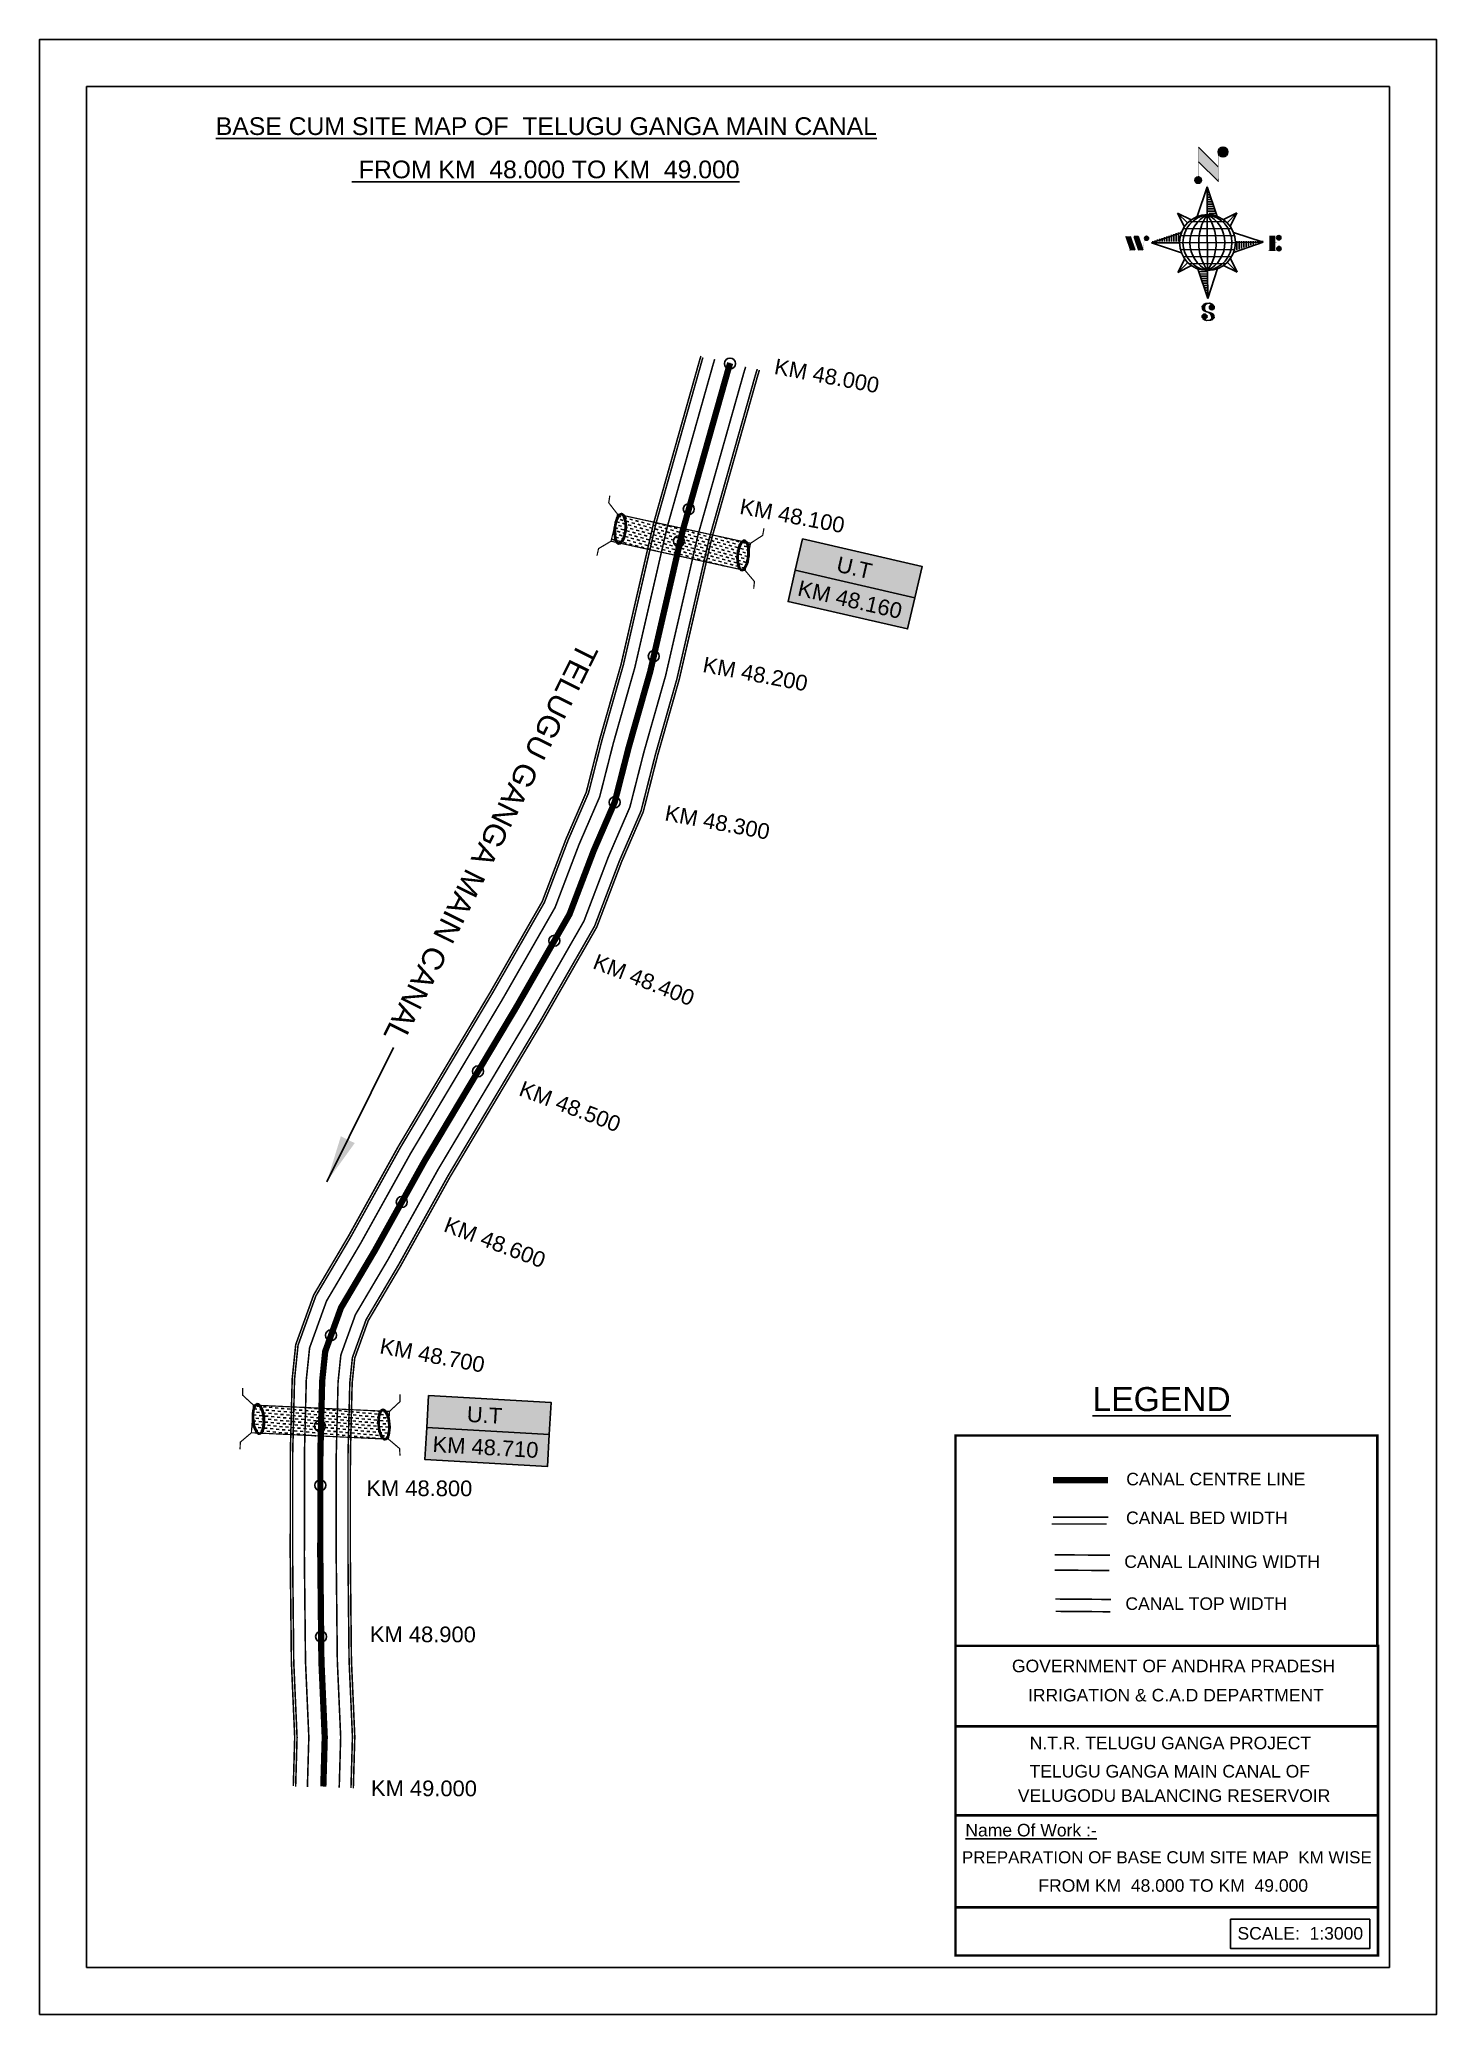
# Model space of a CAD drawing. Header units: inches. Extents: x 268163 to 269054, y 1722255 to 1723515.
import ezdxf

# ---------------------------------------------------------------- set-up
doc = ezdxf.new("R2010")
doc.units = ezdxf.units.IN
doc.header["$MEASUREMENT"] = 0
doc.header["$PDMODE"] = 32
doc.header["$PDSIZE"] = 7
doc.linetypes.add('ACAD_ISO02W100', pattern=[15, 12, -3])
for name, color, linetype in [('AQUADUCT', 1, 'Continuous'), ('bed with', 5, 'Continuous'), ('bord', 1, 'Continuous'), ('canal', 1, 'Continuous'), ('chainage', 7, 'Continuous'), ('FRAME 025', 7, 'Continuous'), ('laying', 4, 'Continuous'), ('lining', 4, 'Continuous'), ('STREAM', 4, 'Continuous'), ('Stu coo', 3, 'Continuous'), ('TEXT', 7, 'Continuous'), ('top of bund', 1, 'Continuous'), ('UT', 173, 'ACAD_ISO02W100'), ('V', 6, 'Continuous'), ('ZSTU', 7, 'Continuous')]:
    doc.layers.add(name, color=color, linetype=linetype)
doc.styles.get("Standard").update_dxf_attribs({"font": 'arial.ttf'})
doc.dimstyles.get("Standard").update_dxf_attribs({"dimtxt": 0.18, "dimasz": 0.18, "dimexe": 0.18, "dimexo": 0.0625, "dimgap": 0.09, "dimtad": 0, "dimtih": 1, "dimtoh": 1, "dimdec": 4, "dimzin": 0, "dimdsep": 46, "dimtxsty": 'Standard', "dimcen": 0.09, "dimadec": 0, "dimazin": 0, "dimtfac": 1, "dimtdec": 4, "dimtofl": 0, "dimtmove": 0, "dimatfit": 3, "dimfxl": 1, "dimtolj": 1, "dimtzin": 0, "dimarcsym": 0})
pattern_1 = [(267.2971131487395, (-8720374.9383359, 50637915.13839893), (10.53672553373347, -0.4974314379093613), [])]
pattern_2 = [(357.2971131487395, (-8720374.9383359, 50637915.13839893), (0.4974314379093601, 10.53672553373348), [])]

# ---------------------------------------------------------------- blocks, each defined once
blk = doc.blocks.new('GGF')
at = {"layer": 'STREAM'}
h = blk.add_hatch(dxfattribs=at)
h.set_pattern_fill('DASH', color=256, scale=10, angle=-6.082734917303942, style=0)
h.set_pattern_definition([(353.9172650826961, (-115347.3726237068, 1016.387648081312), (1.375417949938526, 1.110506849590268), [1.25, -1.25])])
h.paths.add_polyline_path([(406186.8358267642, 1485623.894007653), (406186.3350356966, 1485618.16585714), (406185.8342446289, 1485612.437706626), (406242.6024607782, 1485608.895201602), (406242.8636284556, 1485614.639267362), (406243.1247961327, 1485620.383333121)])
at = {"layer": 'laying', "linetype": 'ByBlock', "extrusion": (0, 0, -1)}
for centre in [(406188.8340515448, 1485618.100544371), (406240.8092758137, 1485614.964376942)]:
    blk.add_ellipse(centre, major_axis=(0.4022038884711088, -6.365555352701567), ratio=0.3887167828476952, dxfattribs=at)
at = {"layer": 'laying', "linetype": 'ByBlock'}
for points in [[(406189.2044231551, 1485612.238788546), (406189.1301593552, 1485612.234096231), (406189.0528622998, 1485612.245618227), (406188.8631006061, 1485612.324588027), (406188.7519765225, 1485612.394145026), (406188.5122836892, 1485612.610022701), (406188.3845252309, 1485612.755754402), (406187.9901122551, 1485613.318903608), (406187.7273521348, 1485613.85898441), (406187.2895556467, 1485615.151754198), (406187.1131680161, 1485615.903753204), (406186.8806331598, 1485617.489787864), (406186.8243655579, 1485618.323341603), (406186.8412834518, 1485619.932858505), (406186.9146281564, 1485620.708349793), (406187.1740924141, 1485622.067517512), (406187.3614922329, 1485622.65073727), (406187.7140922088, 1485623.356040432), (406187.8630650354, 1485623.567618286), (406188.1141012118, 1485623.821781273), (406188.2175726035, 1485623.889167762), (406188.3951326545, 1485623.961233407), (406188.4694103668, 1485623.970225642), (406188.6399464445, 1485623.94807565), (406188.7398646418, 1485623.913414563), (406188.9754422541, 1485623.761023998), (406189.1085637353, 1485623.642922326), (406189.3815283708, 1485623.318037364), (406189.5211763898, 1485623.111945711), (406189.9516964495, 1485622.33059618), (406190.2214699374, 1485621.608086816), (406190.6248590543, 1485619.961048005), (406190.7595287117, 1485619.037350996), (406190.8632364098, 1485617.186895084), (406190.8321935693, 1485616.26108243), (406190.6143732872, 1485614.607066808), (406190.4262052957, 1485613.879561222), (406190.055177624, 1485613.01905299), (406189.9016287614, 1485612.765040143), (406189.6325239488, 1485612.445281366), (406189.5169377527, 1485612.35368761), (406189.3392356181, 1485612.260876767), (406189.2716159608, 1485612.243034084), (406189.2044231551, 1485612.238788546)], [(406241.179647424, 1485609.102621116), (406241.1053836241, 1485609.097928802), (406241.0280865688, 1485609.109450798), (406240.838324875, 1485609.188420597), (406240.7272007914, 1485609.257977597), (406240.4875079581, 1485609.473855271), (406240.3597494998, 1485609.619586973), (406239.965336524, 1485610.182736179), (406239.7025764037, 1485610.722816981), (406239.2647799156, 1485612.015586769), (406239.088392285, 1485612.767585774), (406238.8558574287, 1485614.353620435), (406238.7995898268, 1485615.187174174), (406238.8165077207, 1485616.796691076), (406238.8898524253, 1485617.572182364), (406239.149316683, 1485618.931350083), (406239.3367165019, 1485619.514569841), (406239.6893164777, 1485620.219873002), (406239.8382893043, 1485620.431450857), (406240.0893254807, 1485620.685613844), (406240.1927968724, 1485620.753000333), (406240.3703569234, 1485620.825065977), (406240.4446346357, 1485620.834058213), (406240.6151707135, 1485620.811908221), (406240.7150889107, 1485620.777247134), (406240.950666523, 1485620.624856569), (406241.0837880042, 1485620.506754897), (406241.3567526398, 1485620.181869935), (406241.4964006587, 1485619.975778282), (406241.9269207185, 1485619.194428751), (406242.1966942063, 1485618.471919387), (406242.6000833233, 1485616.824880576), (406242.7347529806, 1485615.901183567), (406242.8384606787, 1485614.050727655), (406242.8074178382, 1485613.124915001), (406242.5895975561, 1485611.470899379), (406242.4014295646, 1485610.743393793), (406242.0304018929, 1485609.882885561), (406241.8768530303, 1485609.628872714), (406241.6077482177, 1485609.309113937), (406241.4921620216, 1485609.21752018), (406241.314459887, 1485609.124709338), (406241.2468402297, 1485609.106866655), (406241.179647424, 1485609.102621116)]]:
    blk.add_open_spline(points, degree=3, knots=[0, 0, 0, 0, 0.1890722348827286, 0.1890722348827286, 0.3781444697654573, 0.3781444697654573, 0.567216704648186, 0.567216704648186, 0.9642381621637766, 0.9642381621637766, 1.361259619679367, 1.361259619679367, 1.758281077194958, 1.758281077194958, 2.155302534710549, 2.155302534710549, 2.552323992226139, 2.552323992226139, 2.807761081817867, 2.807761081817867, 3.012439963152372, 3.012439963152372, 3.217118844486876, 3.217118844486876, 3.421797725821381, 3.421797725821381, 3.626476607155885, 3.626476607155885, 3.831155488490389, 3.831155488490389, 4.280922883927905, 4.280922883927905, 4.730690279365422, 4.730690279365422, 5.180457674802938, 5.180457674802938, 5.630225070240454, 5.630225070240454, 5.896844194109022, 5.896844194109022, 6.112115499412711, 6.112115499412711, 6.283185307179586, 6.283185307179586, 6.283185307179586, 6.283185307179586], dxfattribs=at)
at = {"layer": 'UT', "ltscale": 0.2, "const_width": 0.4999999999999999}
for points in [[(406181.0067191261, 1485605.627956516), (406181.2043290924, 1485608.621441158), (406185.8342446289, 1485612.437706626), (406186.3350356966, 1485618.16585714), (406186.8358267643, 1485623.894007653), (406182.485284513, 1485628.02592998), (406182.4731358847, 1485631.025905382)], [(406186.8358267643, 1485623.894007653), (406243.1247961327, 1485620.383333121)], [(406247.6637609265, 1485627.388723734), (406247.5913202798, 1485624.389598469), (406243.1247961327, 1485620.383333121), (406242.8636284556, 1485614.639267362), (406242.6024607783, 1485608.895201602), (406247.1217425518, 1485604.948545771), (406247.2591485833, 1485601.95169416)], [(406185.8342446289, 1485612.437706626), (406242.6024607783, 1485608.895201602)]]:
    blk.add_lwpolyline(points, dxfattribs=at)
blk = doc.blocks.new('*X3')
at = {"color": 0, "linetype": 'Continuous'}
for p, q in [((6321.563175437702, 239.2074203663178), (6322.581924588794, 240.2261695174094)), ((6321.571094283617, 239.3921159075293), (6322.524536642279, 240.3455582661906)), ((6321.579013129532, 239.5768114487408), (6322.467148695763, 240.4649470149719)), ((6321.586931975447, 239.7615069899523), (6322.409760749248, 240.5843357637531)), ((6321.594850821361, 239.9462025311638), (6322.352372802732, 240.7037245125344)), ((6321.602769667276, 240.1308980723753), (6322.294984856217, 240.8231132613157)), ((6321.610688513191, 240.3155936135868), (6322.322610836808, 241.0275159372032)), ((6321.618607359106, 240.5002891547983), (6322.339575221931, 241.2212570176224)), ((6321.670405508729, 239.1378737420482), (6322.639312535309, 240.1067807686281)), ((6321.756101028845, 239.046792566867), (6322.694551492757, 239.9852430307802)), ((6321.767025283511, 240.8254837745006), (6322.356539607053, 241.4149980980416)), ((6321.841796548961, 238.9557113916858), (6322.784401525116, 239.8983163678416)), ((6321.927492069076, 238.8646302165046), (6322.874251557474, 239.8113897049031)), ((6322.013187589191, 238.7735490413234), (6322.964101589832, 239.7244630419646)), ((6322.075863133939, 241.3110983202248), (6322.373503992176, 241.6087391784607)), ((6322.098883109306, 238.6824678661422), (6323.053951622191, 239.637536379026)), ((6322.184578629423, 238.591386690961), (6323.143801654548, 239.5506097160875)), ((6322.270274149538, 238.5003055157798), (6323.233651686906, 239.463683053149)), ((6322.405772691616, 238.4590273625623), (6323.316199320379, 239.3694539913255)), ((6322.536564177177, 238.4130421528257), (6323.436926723143, 239.3134046987925)), ((6322.667355662737, 238.3670569430892), (6323.557654125907, 239.2573554062594)), ((6322.798147148297, 238.3210717333527), (6323.67838152867, 239.2013061137264)), ((6322.928938633857, 238.2750865236161), (6323.799108931434, 239.1452568211934)), ((6323.059730119417, 238.2291013138795), (6323.919836334197, 239.0892075286604)), ((6323.190521604977, 238.183116104143), (6324.040563736961, 239.0331582361274)), ((6323.334898284248, 238.1507160881169), (6324.161291139725, 238.9771089435944)), ((6323.500484499982, 238.1395256085544), (6324.282018542488, 238.9210596510615)), ((6323.666070715716, 238.1283351289918), (6324.389078986148, 238.8513433994243)), ((6323.83165693145, 238.1171446494292), (6324.558435473549, 238.8439231915289)), ((6324.097210919775, 238.2059219424567), (6324.727791960951, 238.8365029836336)), ((6324.341779298861, 238.2737136262468), (6324.897148448353, 238.8290827757383)), ((6324.586347677948, 238.341505310037), (6325.066504935754, 238.821662567843)), ((6324.830916057034, 238.4092969938271), (6325.235861423155, 238.8142423599477)), ((6325.075484436121, 238.4770886776172), (6325.405217910557, 238.8068221520524)), ((6325.401209342145, 238.6260368883443), (6325.574574397958, 238.7994019441571))]:
    blk.add_line(p, q, dxfattribs=at)
blk = doc.blocks.new('*X2')
at = {"color": 0, "linetype": 'Continuous'}
for p, q in [((6324.425409812192, 240.3018877878409), (6324.530098087213, 240.4065760628617)), ((6324.560821561592, 240.2605228419445), (6324.762767368324, 240.4624686486762)), ((6324.696233310992, 240.2191578960481), (6324.995436649435, 240.5183612344908)), ((6324.831645060392, 240.1777929501517), (6325.228105930546, 240.5742538203053)), ((6324.967056809793, 240.1364280042552), (6325.451206401633, 240.6205775960956)), ((6325.102468559193, 240.0950630583588), (6325.626700194168, 240.619294693334)), ((6325.231508829004, 240.0473266328736), (6325.802193986703, 240.6180117905725)), ((6325.335045025791, 239.9740861343645), (6325.976788801136, 240.6158299097086)), ((6325.438581222579, 239.9008456358553), (6326.100204563527, 240.5624689768027)), ((6325.542117419366, 239.8276051373462), (6326.223620325917, 240.5091080438968)), ((6325.645653616154, 239.754364638837), (6326.347036088308, 240.455747110991)), ((6325.749189812941, 239.6811241403279), (6326.470451850699, 240.4023861780851)), ((6325.852726009729, 239.6078836418188), (6326.593867613089, 240.3490252451792)), ((6325.951486090436, 239.5298670272285), (6326.71728337548, 240.2956643122733)), ((6326.036566250415, 239.4381704919113), (6326.840699137871, 240.2423033793674)), ((6326.121646410395, 239.346473956594), (6326.964114900262, 240.1889424464615)), ((6326.206726570374, 239.2547774212767), (6327.055858370612, 240.1039092215148)), ((6326.291806730354, 239.1630808859595), (6327.135785134496, 240.0070592901021)), ((6326.376886890333, 239.0713843506422), (6327.21571189838, 239.9102093586895)), ((6326.461967050313, 238.9796878153249), (6327.295638662264, 239.8133594272769)), ((6326.547047210292, 238.8879912800077), (6327.375565426148, 239.7165094958642)), ((6326.632127370272, 238.7962947446904), (6327.455492190032, 239.6196595644516)), ((6326.717207530251, 238.7045982093731), (6327.535418953916, 239.5228096330389)), ((6326.788410008449, 236.4777036487165), (6327.354219516036, 237.0435131563033)), ((6326.792225928501, 238.6028399123283), (6327.6153457178, 239.4259597016263)), ((6326.838137672734, 238.4719749612643), (6327.695272481684, 239.3291097702136)), ((6326.884049416966, 238.3411100102004), (6327.775199245568, 239.2322598388009)), ((6326.916746160023, 236.7828164955863), (6327.582476853365, 237.4485471889285)), ((6326.9299611612, 238.2102450591364), (6327.853734496604, 239.1340183945408)), ((6326.975872905432, 238.0793801080725), (6327.849127438164, 238.952634640804)), ((6327.003134980726, 237.9298654880686), (6327.844520379724, 238.7712508870673)), ((6327.012515933215, 237.7624697452613), (6327.839913321284, 238.5898671333306)), ((6327.021896885704, 237.5950740024541), (6327.835306262844, 238.4084833795939)), ((6327.031277838193, 237.4276782596467), (6327.830699204404, 238.2270996258572)), ((6327.040658790683, 237.2602825168395), (6327.826092145964, 238.0457158721205)), ((6327.045082311595, 237.087929342456), (6327.810734190693, 237.8535812215537))]:
    blk.add_line(p, q, dxfattribs=at)
blk = doc.blocks.new('H')
at = {"layer": 'bord', "extrusion": (0.0004278845142637609, 0.00479197890903182, 0.9999884268595202)}
h = blk.add_hatch(dxfattribs=at)
h.set_pattern_fill('LINE', color=8, scale=84.38768555040302, angle=-2.702886851260515, style=0)
h.set_pattern_definition(pattern_2)
h.paths.add_polyline_path([(-492.4668010775931, 785.5898788240738, -0.090992046448718), (-447.9625593584497, 775.2324968557805), (-486.4976985411486, 912.0312741750386)])
h = blk.add_hatch(dxfattribs=at)
h.set_pattern_fill('LINE', color=8, scale=84.38768555040302, angle=-92.70288685126052, style=0)
h.set_pattern_definition(pattern_1)
h.paths.add_polyline_path([(-624.8772989658173, 665.1175860036165, -0.09099204644210665), (-614.5199170010164, 709.6218277204316), (-751.3186943142209, 671.0866885515861)])
h = blk.add_hatch(dxfattribs=at)
h.set_pattern_fill('LINE', color=8, scale=84.38768555040302, angle=-92.70288685126052, style=0)
h.set_pattern_definition(pattern_1)
h.paths.add_polyline_path([(-245.5531129193259, 647.210278397426), (-371.9945082624909, 653.17938094493, -0.09099204644878103), (-382.3518902289215, 608.6751392250881)])
h = blk.add_hatch(dxfattribs=at)
h.set_pattern_fill('LINE', color=8, scale=84.38768555040302, angle=-2.702886851260515, style=0)
h.set_pattern_definition(pattern_2)
h.paths.add_polyline_path([(-504.4050061509479, 532.7070881242398, -0.090992046448718), (-548.909247870557, 543.064470092766), (-510.3741086877417, 406.2656927765347)])
at = {"layer": 'bord', "extrusion": (0.0004278845142637604, 0.00479197890903182, 0.9999884268595203)}
for p, q in [((-516.2384251924814, 1087.08582315594, -1217.145331720205), (-431.5311611755169, 993.9857607749291, -1216.735438367611)), ((-519.3860571105615, 1020.408509141766, -1216.824464901347), (-434.678793075087, 927.3084467682056, -1216.414571548796)), ((-538.2690597721958, 773.6536562892143, -1215.633927328097), (-487.0181812191731, 906.212239655666, -1216.291082326422)), ((-487.0181812191731, 906.212239655666, -1216.291082326422), (-492.9870239489828, 779.7722960542887, -1215.682623766277)), ((-487.0181812191731, 906.212239655666, -1216.291082326422), (-448.4827650671941, 769.4150330077391, -1215.652034309381)), ((-626.736305744329, 793.7732813858893, -1215.692487060367), (-566.811349663476, 760.1895317081362, -1215.557193835181)), ((-626.736305744329, 793.7732813858893, -1215.692487060367), (-584.1428260545363, 746.9596384149045, -1215.486379775655)), ((-598.946746484784, 730.9517588270828, -1215.4033350249), (-626.736305744329, 793.7732813858893, -1215.692487060367)), ((-421.3357812265749, 753.3219341966324, -1215.586531535218), (-358.5136001041974, 781.1110481221694, -1215.746578873753)), ((-358.5136001041974, 781.1110481221694, -1215.746578873753), (-405.3276889660046, 738.5181495659053, -1215.522440984547)), ((-358.5136001041974, 781.1110481221694, -1215.746578873753), (-392.0976094479556, 721.1868434431963, -1215.445049781629)), ((-864.6667208376457, 700.9117660832126, -1215.145683569252), (-846.8602190883248, 637.7003116968554, -1214.850391321915)), ((-846.885899517627, 700.0723706756253, -1215.149269383754), (-829.079397758178, 636.8609162860084, -1214.853977136408)), ((-829.1050781964441, 699.2329752675723, -1215.152855198257), (-811.2985764592304, 636.0215208844747, -1214.857562950931)), ((-829.1050781964441, 699.2329752675723, -1215.152855198257), (-811.3242568973801, 698.393579858588, -1215.156441012743)), ((-811.3242568973801, 698.393579858588, -1215.156441012743), (-793.5177551378147, 635.1821254740935, -1214.861148765422)), ((-751.8386587080895, 665.2704204607289, -1215.023166955395), (-615.0399729244527, 703.8051171880215, -1215.266361263119)), ((-751.8386587080895, 665.2704204607289, -1215.023166955395), (-625.3972626964678, 659.3013864478562, -1215.048666080719)), ((-619.2784603905748, 614.0198538512923, -1214.834293591338), (-751.8386587080895, 665.2704204607289, -1215.023166955395)), ((-246.0730746499612, 641.3942844460253, -1215.12516345687), (-382.8717604242847, 602.859587718267, -1214.881969149149)), ((-378.6332729603746, 692.6448510554619, -1215.314036820931), (-246.0730746499612, 641.3942844460253, -1215.12516345687)), ((-372.5144706616993, 647.363318458898, -1215.099664331546), (-246.0730746499612, 641.3942844460253, -1215.12516345687)), ((-213.4791469212505, 669.2951450282708, -1215.272811938016), (-216.710715676134, 600.8397693103179, -1214.943388670676)), ((-197.1518122339039, 599.9164343632292, -1214.947333066632), (-193.9202434780891, 668.3718100786209, -1215.276756333961)), ((-639.398133254319, 525.5536567845847, -1214.401751538512), (-605.8141239105607, 585.4778614635579, -1214.703280630637)), ((-639.398133254319, 525.5536567845847, -1214.401751538512), (-592.5840443923953, 568.1465553403832, -1214.625889427719)), ((-576.5759521321743, 553.3427707091905, -1214.561798877043), (-639.398133254319, 525.5536567845847, -1214.401751538512)), ((-510.8935521394596, 400.4524652508553, -1213.857248085843), (-549.4289682914387, 537.2496718976181, -1214.496296102879)), ((-371.1754276144202, 512.8914235194679, -1214.455843351893), (-431.1003836950404, 546.475173198618, -1214.591136577086)), ((-371.1754276144202, 512.8914235194679, -1214.455843351893), (-413.7689073036308, 559.7050664918497, -1214.661950636613)), ((-398.9649868734996, 575.7129460782744, -1214.74499538736), (-371.1754276144202, 512.8914235194679, -1214.455843351893)), ((-459.6426735860878, 533.0110486173071, -1214.514403084168), (-510.8935521394596, 400.4524652508553, -1213.857248085843)), ((-504.9247094094171, 526.8924088519998, -1214.465706645989), (-510.8935521394596, 400.4524652508553, -1213.857248085843))]:
    blk.add_line(p, q, dxfattribs=at)
at = {"layer": 'bord', "color": 8, "linetype": 'ByBlock', "extrusion": (0.0004278845142637604, 0.00479197890903182, 0.9999884268595203)}
for p, q in [((-386.4701403837535, 711.3830894059502, -1215.400477790083), (-605.4730712235323, 721.7215742594562, -1215.35631111762)), ((-410.8462962137419, 744.2142448802479, -1215.547375515144), (-578.1125475389999, 752.110393114388, -1215.51364266185)), ((-492.9872379411827, 779.772306161467, -1215.682623723144), (-504.9247094094171, 526.8924088519998, -1214.465706645989)), ((-372.5145726100891, 647.3634304928128, -1215.099664824794), (-625.3973747401615, 659.3012845208868, -1215.048665544341)), ((-378.0217974673142, 615.9429816137999, -1214.946740470406), (-622.87451776542, 627.5017590741627, -1214.897360629442)), ((-375.037429585529, 679.1629559395369, -1215.250969739694), (-619.8901498829364, 690.7217333998997, -1215.201589898729)), ((-392.4388761268347, 584.9431407540105, -1214.792019251512), (-611.441806967312, 595.2816256079823, -1214.747852579053)), ((-419.7993998112506, 554.5543218990788, -1214.634687707282), (-587.06565113744, 562.4504701336846, -1214.600954853988))]:
    blk.add_line(p, q, dxfattribs=at)
at = {"layer": 'bord', "extrusion": (0.0004278845142637604, 0.00479197890903182, 0.9999884268595203)}
for points, const_width, elevation in [([(-522.0131121619479, 959.550775259228), (-515.7175743466119, 1092.906934415961)], 1.60540055982536, -1212.142843617219), ([(-434.158262363472, 933.1277235058805), (-427.8627245295095, 1066.483882669366)], 1.60540055982536, -1212.142843617219), ([(-870.0736340994383, 707.00824508073), (-846.3658724653925, 705.889038352192)], 0.6421602239301444, -1212.142843617219), ([(-828.5594987093612, 642.6768581911618), (-855.2307305332708, 643.935965762368)], 0.6421602239301444, -1212.142843617219), ([(-828.5594987093612, 642.676858191162), (-820.953748198869, 677.9586989512691)], 0.6421602239301444, -1212.142843617223), ([(-810.7786774830411, 641.8374531447001), (-784.1074456587239, 640.5783455765209)], 0.6421602239301444, -1212.142843617222), ([(-792.9978562549747, 640.9980480956772), (-781.589230506466, 693.9208092413096)], 0.6421602239301444, -1212.142843617218), ([(-222.7385766651839, 675.5731321041832), (-173.8413183107752, 673.2647682324088)], 0.7063762463231584, -1212.142843617221), ([(-194.785239975681, 644.8497587676384), (-185.0057882997701, 644.3880859934699)], 0.7063762463231584, -1212.14284361722), ([(-177.0730277270245, 604.8086065300355), (-225.9702860934822, 607.1169704015771)], 0.7063762463231584, -1212.142843617222)]:
    blk.add_lwpolyline(points, dxfattribs=dict(at, const_width=const_width, elevation=elevation))
for points, const_width, elevation in [([(-413.6616245851993, 1073.140134249887, 1), (-397.6117714248124, 1057.729118476532, 1)], 22.25077962579039, -1212.14284361722), ([(-530.3419430367337, 949.5474510251247, 1), (-519.6420409089901, 939.2734405104861, 1)], 14.83385308386026, -1212.142843617223), ([(-775.9087905502321, 696.5833098740303, 1), (-769.4888492682775, 690.418903565154, 1)], 8.900311850316152, -1212.142843617216), ([(-177.8339587833615, 666.8757400336997, 1), (-170.7720233739972, 660.0948930920731, 1)], 9.790343035347762, -1212.142843617223), ([(-180.1423226412179, 617.9784816729323, 1), (-173.0803872516442, 611.1976347345654, 1)], 9.790343035347762, -1212.142843617219), ([(-489.8397168474219, 361.7280028313068, 1), (-498.0671858660056, 369.1142257457323, 1)], 11.05656073458609, -1212.142843617215), ([(-525.1949096693778, 321.5505605205689, 1), (-533.4223786795214, 328.9367834347616, 1)], 11.05656073458609, -1212.142843617218)]:
    blk.add_lwpolyline(points, format="xyb", close=True, dxfattribs=dict(at, const_width=const_width, elevation=elevation))
for points, elevation in [([(-537.0436544864716, 317.3909783906986), (-530.686771839954, 310.4778530870033), (-519.7848077441001, 306.8033377354246), (-504.8555995545785, 306.8996049665207), (-493.8614930827366, 309.9751672386152), (-486.3299612487816, 317.6739007300386), (-486.5193926708707, 325.7780890813514), (-490.6180678635317, 333.2605072774198), (-493.5031616341619, 336.2254691210802), (-502.816804350885, 340.8534958871466), (-522.4580017436219, 347.2728260433129), (-530.4257294404489, 351.5824209563287), (-533.6858260648524, 354.5525017987891), (-537.4013079778782, 362.629807892173), (-536.9549017110166, 373.3508360361672), (-530.0284934418471, 380.6827556172281), (-520.0052991440441, 384.0716307398478), (-503.5000552259427, 384.2213990291513), (-492.5323047870551, 379.8708521119993), (-487.1463343054379, 373.2710396641844)], -1212.142843617219), ([(-522.4539065143929, 347.5728294925347), (-526.1949835211592, 353.7751140225195), (-527.7518298353394, 360.6227161141025), (-527.9156661629893, 370.6019260344024), (-525.8991041315983, 375.4503632916039), (-521.3202371541029, 381.1640017041664), (-514.5251386848048, 384.3718976443916)], -1212.142843617221), ([(-504.8555995545785, 306.8996049665207), (-499.0047943263154, 312.3708361831504), (-496.9585419834797, 319.3942984564654), (-497.4612851235933, 326.5275708001649), (-501.2415295758961, 335.3559093211365), (-509.2361390522836, 343.1915685721062)], -1212.142843617219)]:
    blk.add_lwpolyline(points, dxfattribs=dict(at, elevation=elevation))
for centre, radius in [((-405.6366979898718, 1065.434626361347, -1212.142843617228), 22.25077962579068), ((-524.9919919744626, 944.4104457636145, -1212.142843617225), 14.83385308386045), ((-498.4359036135794, 659.1484834742021, -1212.142843617229), 126.5822129822759), ((-772.6988199003781, 693.5011067149355, -1212.142843617225), 8.900311850316273), ((-174.3029910778062, 663.4853165630027, -1212.142843617225), 9.7903430353479), ((-176.6113549475952, 614.5880582008385, -1212.142843617227), 9.7903430353479), ((-493.9534513636986, 365.4211142832808, -1212.142843617226), 11.05656073458623), ((-529.3086441806488, 325.2436719765011, -1212.142843617227), 11.05656073458623)]:
    blk.add_circle(centre, radius, dxfattribs=at)
at = {"layer": 'bord', "color": 8, "linetype": 'ByBlock', "extrusion": (0.0004278845142637604, 0.00479197890903182, 0.9999884268595203)}
for centre, radius, start, end in [((-481.5018944916621, 658.3490694805806, -1212.142843617225), 127.7124113124745, 94.925359787212, 259.6690604518324), ((-436.7958279077627, 656.2386032006533, -1212.142843617224), 140.8227119427793, 113.2864437035868, 241.3079765329169), ((-315.8862391595549, 650.5307512261786, -1212.142843617227), 222.3100112361417, 142.5891607921548, 212.0052594442485), ((-560.0761933124097, 662.0583738566748, -1212.142843617224), 140.8227119427793, 293.2864437035868, 61.30797653291689), ((-680.9857820597445, 667.7662258302183, -1212.142843617228), 222.3100112361417, 322.5891607921548, 32.00525944424854), ((-515.3701267285685, 659.9479075753505, -1212.142843617227), 127.7124113124745, 274.925359787212, 79.66906045183244)]:
    blk.add_arc(centre, radius, start, end, dxfattribs=at)
at = {"layer": 'bord', "extrusion": (0.0004278845142637604, 0.00479197890903182, 0.9999884268595203)}
for points in [[(-515.7175743148887, 1092.906934417125, -1212.142843617227), (-431.0104934413977, 999.8058030862261, -1212.142843617227), (-518.8653432401063, 1026.22885483189, -1212.142843617227), (-434.1582623484545, 933.1277235084416, -1212.142843617227)], [(-864.1466936911305, 706.7284433981881, -1212.142843617225), (-846.3658724649268, 705.889038353589, -1212.142843617225), (-846.34031992468, 643.5162632348297, -1212.142843617225), (-828.5594986876497, 642.6768581867381, -1212.142843617225)], [(-828.5850512369768, 705.049633307593, -1212.142843617229), (-810.804230031204, 704.2102282608984, -1212.142843617229), (-810.778677482168, 641.8374531481927, -1212.142843617229), (-792.9978562541016, 640.9980480994025, -1212.142843617229)], [(-193.4002216503151, 674.1881137788835, -1212.142843617225), (-196.6319310673212, 605.7319520774413, -1212.142843617225), (-212.9591249906118, 675.1114593302475, -1212.142843617225), (-216.1908344065701, 606.6552976257785, -1212.142843617225)]]:
    blk.add_solid(points, dxfattribs=at)
at = {"layer": 'bord', "extrusion": (0.0004278845142637604, 0.00479197890903182, 0.9999884268595203), "xscale": 7.977342409717546, "yscale": 7.977342408231451, "zscale": 7.977342408476333, "rotation": 138.0840426661453}
for name, p in [('*X2', (38300.50170925955, -31929.38484708802, -1212.14284361722)), ('*X3', (38314.39702652739, -31950.87734303279, -1212.142843617221))]:
    blk.add_blockref(name, p, dxfattribs=at)

msp = doc.modelspace()

# ---------------------------------------------------------------- hatches: boundary and pattern name
at = {"layer": 'ZSTU'}
h = msp.add_hatch(color=135, dxfattribs=at)
h.set_gradient(color1=(141, 177, 78), color2=(107, 135, 59), one_color=1, tint=0.3799999952316284, name='CYLINDER')
h.paths.add_polyline_path([(268649.5311756686, 1723195.913179493), (268644.9450950747, 1723175.969165226), (268721.2332636514, 1723158.467990118), (268725.8193442454, 1723178.412004384)])
h.paths.add_polyline_path([(268667.4690639637, 1723173.172921086), (268694.3560589343, 1723166.990317919), (268697.7748726279, 1723181.858104852), (268670.8878776573, 1723188.04070802)], flags=24)
h = msp.add_hatch(color=252, dxfattribs=at)
h.set_gradient(color1=(167, 88, 159), color2=(127, 67, 121), one_color=1, tint=0.3799999952316284, name='CYLINDER')
h.paths.add_polyline_path([(268716.6471830569, 1723138.523975854), (268721.2332636514, 1723158.467990119), (268644.9450950747, 1723175.969165226), (268640.3590144806, 1723156.025150961)])
h.paths.add_polyline_path([(268642.7434518007, 1723157.90833722), (268713.5657044695, 1723141.622921757), (268716.9982759646, 1723156.550538819), (268646.1760232958, 1723172.835954282)], flags=24)
h = msp.add_hatch(color=135, dxfattribs=at)
h.set_gradient(color1=(141, 177, 78), color2=(107, 135, 59), one_color=1, tint=0.3799999952316284, name='CYLINDER')
h.paths.add_polyline_path([(268411.0661205669, 1722649.556300703), (268409.8761518565, 1722629.126425159), (268488.0159278421, 1722624.615194298), (268489.2058965527, 1722645.045069842)])
h.paths.add_polyline_path([(268432.5507349847, 1722630.13212679), (268460.0927309764, 1722628.527901972), (268460.9798242644, 1722643.757886899), (268433.4378282728, 1722645.362111716)], flags=24)
h = msp.add_hatch(color=252, dxfattribs=at)
h.set_gradient(color1=(167, 88, 159), color2=(127, 67, 121), one_color=1, tint=0.3799999952316284, name='CYLINDER')
h.paths.add_polyline_path([(268486.8259591308, 1722604.185318755), (268488.0159278421, 1722624.615194298), (268409.8761518565, 1722629.126425159), (268408.6861831459, 1722608.696549617)])
h.paths.add_polyline_path([(268410.7225266027, 1722610.951596655), (268483.2700984403, 1722606.72595465), (268484.1607615203, 1722622.017227242), (268411.6131896827, 1722626.242869247)], flags=24)

# ---------------------------------------------------------------- linework, layer by layer
at = {"linetype": 'ByBlock'}
for points in [[(268162.933578672, 1722254.578294631), (268162.933578672, 1723514.578294631), (269053.933578672, 1723514.578294631), (269053.933578672, 1722254.578294631)], [(269023.933578672, 1723484.578294631), (269023.933578672, 1722284.578294631), (268192.933578672, 1722284.578294631), (268192.933578672, 1723484.578294631)]]:
    msp.add_lwpolyline(points, close=True, dxfattribs=at)
for p in [(268603.338750824, 1723307.84770047), (268577.0565946578, 1723214.996380851), (268554.705966327, 1723121.135442668), (268529.7609732223, 1723027.932672652), (268491.3023283465, 1722939.60735475), (268442.6295397485, 1722856.28562227), (268394.0024872354, 1722772.943964785), (268348.8811343313, 1722687.91073274), (268342.0502179998, 1722592.176015695), (268342.5625577342, 1722495.678928813)]:
    msp.add_point(p)
at = {"color": 2}
for p in [(268570.7337757151, 1723194.528011299), (268341.7637757151, 1722630.018011299)]:
    msp.add_point(p, dxfattribs=at)
at = {"layer": 'bed with', "const_width": 1}
for points in [[(268593.5674033075, 1723310.60331406), (268592.7366405394, 1723307.888171219), (268563.2794362992, 1723203.554887441), (268542.5815965305, 1723113.720263471), (268528.9272094807, 1723065.706426209), (268520.1883357409, 1723031.369247787), (268507.0112209324, 1723000.939429335), (268491.7578560706, 1722960.825695175), (268458.2807399819, 1722902.37374439), (268399.4836599908, 1722803.715560087), (268367.8459842888, 1722746.755940587), (268345.9943707951, 1722709.794949634), (268335.1936856714, 1722679.894863196), (268333.0807742827, 1722659.379525626), (268331.9148662889, 1722612.658265477), (268331.8677370468, 1722546.770582323), (268332.5811523803, 1722479.797839914), (268334.7073447754, 1722431.465055131), (268333.7912058304, 1722399.67281176)], [(268613.3088320333, 1723305.741598851), (268612.2129108908, 1723302.159851379), (268582.950115131, 1723198.515135158), (268562.2479548997, 1723108.661759128), (268548.5303419495, 1723060.42559639), (268539.4612156893, 1723024.790774811), (268525.8223304978, 1722993.294593264), (268510.1656953595, 1722952.120327424), (268475.8088114483, 1722892.132278209), (268417.0798914394, 1722793.588462512), (268385.4595671413, 1722736.660082012), (268364.439180635, 1722701.105072964), (268355.1318657587, 1722675.339159403), (268353.3547771474, 1722658.084496973), (268352.2146851413, 1722612.397757122), (268352.1678143834, 1722546.871440276), (268352.8763990498, 1722480.352182685), (268355.0202066547, 1722431.618967468), (268354.0873811077, 1722399.247658535)], [(268844.6482857581, 1722571.892050214), (268841.5005903539, 1722571.934255676), (268809.341349596, 1722571.911680707)], [(268843.5278316031, 1722567.486792294), (268841.4725112261, 1722567.51435079), (268808.6801763517, 1722567.491331404), (268808.4437229928, 1722567.500498649)]]:
    msp.add_lwpolyline(points, dxfattribs=at)
at = {"layer": 'canal', "color": 6, "const_width": 4}
for points in [[(268844.4916180556, 1722595.508735409), (268841.8901101645, 1722595.543617389), (268809.2951459289, 1722595.520736552)], [(268809.2951459289, 1722595.520736552), (268844.4916180556, 1722595.508735409)]]:
    msp.add_lwpolyline(points, dxfattribs=at)
at = {"layer": 'FRAME 025', "lineweight": -3, "const_width": 1.636994106223717}
for points in [[(268747.1343106303, 1722623.981054164), (269016.2424758048, 1722623.981054164), (269016.2424758048, 1722489.752700236), (268747.1343106303, 1722489.752700236)], [(268747.1343106304, 1722489.752700236), (269016.6080110307, 1722489.752700236), (269016.6080110307, 1722292.206800466), (268747.1343106304, 1722292.206800466)]]:
    msp.add_lwpolyline(points, close=True, dxfattribs=at)
for points in [[(268747.1343106304, 1722438.462458196), (269016.6080110307, 1722438.462458196)], [(268747.1343106304, 1722381.598663285), (269016.6080110307, 1722381.598663285)], [(268747.1343106304, 1722322.968160159), (269016.6080110307, 1722322.968160159)]]:
    msp.add_lwpolyline(points, dxfattribs=at)
at = {"layer": 'lining', "const_width": 1}
for points in [[(268586.0501097512, 1723311.668529448), (268585.5409741534, 1723310.004545544), (268556.0119441198, 1723205.416864885), (268535.3157005811, 1723115.589169016), (268521.6846728537, 1723067.657471706), (268513.0678135925, 1723033.799718099), (268500.0613036057, 1723003.76387616), (268484.9569302249, 1722964.041964048), (268451.8048515148, 1722906.157537324), (268392.9825892601, 1722807.457098603), (268361.3385029415, 1722750.485937601), (268339.1797858792, 1722713.005495203), (268327.8273629789, 1722681.578004992), (268325.5903791357, 1722659.857984489), (268324.4149332152, 1722612.754512405), (268324.3677084741, 1722546.733319535), (268325.0829085369, 1722479.59303347), (268327.2025928496, 1722431.408190966), (268326.2937917387, 1722399.870588236)], [(268620.7162063492, 1723304.317139586), (268619.4085772768, 1723300.043477054), (268590.2176073104, 1723196.653157714), (268569.5138508491, 1723106.792853583), (268555.7728785765, 1723058.474550893), (268546.5817378378, 1723022.360304499), (268532.7722478244, 1722990.470146438), (268516.9666212053, 1722948.90405855), (268482.2846999154, 1722888.348485275), (268423.5809621701, 1722789.846923996), (268391.9670484886, 1722732.930084998), (268371.2537655509, 1722697.894527396), (268362.4981884512, 1722673.656017607), (268360.8451722944, 1722657.60603811), (268359.7146182149, 1722612.301510193), (268359.667842956, 1722546.908703064), (268360.3746428932, 1722480.556989128), (268362.5249585805, 1722431.675831633), (268361.5863392376, 1722399.10346393)], [(268810.3623079887, 1722547.855036546), (268835.0701830646, 1722547.670699764), (268845.7504594781, 1722547.548061079)], [(268810.3242619651, 1722538.092189154), (268837.175574026, 1722537.887171624), (268845.2183421801, 1722537.794753626)]]:
    msp.add_lwpolyline(points, dxfattribs=at)
at = {"layer": 'top of bund', "const_width": 1}
for points in [[(268584.773947175, 1723312.624433781), (268584.1018408763, 1723310.42782041), (268554.558445684, 1723205.789260374), (268533.8625213911, 1723115.962950124), (268520.2361655279, 1723068.047680804), (268511.6437091626, 1723034.285812161), (268498.6713201394, 1723004.328765523), (268483.5967450557, 1722964.685217823), (268450.5096738169, 1722906.914295903), (268391.6823751124, 1722808.205406303), (268360.0370066699, 1722751.231937), (268337.8168688957, 1722713.647604316), (268326.3540984404, 1722681.914633351), (268324.0923001064, 1722659.953676261), (268322.9149466006, 1722612.773761792), (268322.8677027596, 1722546.725866976), (268323.5832597683, 1722479.552072181), (268325.7016424644, 1722431.396818133), (268324.8078104439, 1722400.378679145)], [(268622.097924734, 1723303.706218331), (268620.8477105539, 1723299.620202189), (268591.6711057462, 1723196.280762225), (268570.9670300391, 1723106.419072474), (268557.2213859023, 1723058.084341795), (268548.0058422675, 1723021.874210437), (268534.1622312908, 1722989.905257076), (268518.3268063745, 1722948.260804776), (268483.5798776133, 1722887.591726696), (268424.8811763177, 1722789.098616295), (268393.2685447602, 1722732.184085599), (268372.6166825345, 1722697.252418283), (268363.9714529897, 1722673.319389248), (268362.3432513237, 1722657.510346337), (268361.2146048296, 1722612.282260807), (268361.1678486705, 1722546.916155622), (268361.8742916619, 1722480.597950417), (268364.0259089657, 1722431.687204466), (268363.078795868, 1722398.820082873)], [(268810.8882154583, 1722519.64700198), (268835.4706814779, 1722519.467093357), (268846.3076142062, 1722519.342661097)], [(268845.8790301325, 1722511.487893508), (268837.9635196261, 1722511.578853062), (268811.0301254537, 1722511.781294716)]]:
    msp.add_lwpolyline(points, dxfattribs=at)
at = {"layer": 'V', "color": 6, "const_width": 4}
msp.add_lwpolyline([(268603.4314492344, 1723308.15066232), (268602.4747757151, 1723305.024011299), (268573.1147757151, 1723201.035011299), (268552.4147757151, 1723111.191011299), (268538.7287757151, 1723063.066011299), (268529.8247757151, 1723028.080011299), (268516.4167757151, 1722997.117011299), (268500.9617757151, 1722956.473011299), (268467.0447757151, 1722897.253011299), (268408.2817757151, 1722798.652011299), (268376.652775715, 1722741.708011299), (268355.2167757151, 1722705.450011299), (268345.1627757151, 1722677.617011299), (268343.217775715, 1722658.732011299), (268342.0647757151, 1722612.528011299), (268342.0177757151, 1722546.821011299), (268342.7287757151, 1722480.075011299), (268344.8637757151, 1722431.542011299), (268343.9557314992, 1722400.030674665)], dxfattribs=at)
at = {"layer": 'V', "color": 0}
msp.add_lwpolyline([(268922.6336810216, 1722315.346284087), (269011.3438153957, 1722315.346284087), (269011.3438153957, 1722296.593807783), (268922.6336810216, 1722296.593807783)], close=True, dxfattribs=at)
at = {"layer": 'ZSTU', "color": 135}
for points in [[(268649.5311756686, 1723195.913179493), (268725.8193442454, 1723178.412004384), (268721.2332636514, 1723158.467990119), (268644.9450950747, 1723175.969165226)], [(268411.0661205669, 1722649.556300703), (268489.2058965527, 1722645.045069841), (268488.0159278421, 1722624.615194298), (268409.8761518565, 1722629.126425159)]]:
    msp.add_lwpolyline(points, close=True, dxfattribs=at)
at = {"layer": 'ZSTU', "color": 252}
for points in [[(268644.9450950747, 1723175.969165226), (268721.2332636514, 1723158.467990119), (268716.6471830569, 1723138.523975854), (268640.3590144807, 1723156.025150961)], [(268409.8761518565, 1722629.126425159), (268488.0159278421, 1722624.615194298), (268486.8259591308, 1722604.185318755), (268408.6861831459, 1722608.696549616)]]:
    msp.add_lwpolyline(points, close=True, dxfattribs=at)

# ---------------------------------------------------------------- block references
at = {"layer": 'AQUADUCT', "color": 1, "xscale": 0.140803918402917, "yscale": 0.1408039187081158, "zscale": 0.1408039184379445, "rotation": 3.078330572958626}
msp.add_blockref('H', (268982.9253133215, 1723296.918861404, 170.8847861942989), dxfattribs=at)
at = {"layer": 'laying', "color": 6, "linetype": 'ByBlock', "yscale": 1.539389526937157, "zscale": 1.539389526941385}
for p, xscale, rotation in [((-696994.979291972, -442173.0493868766), 1.539389527225598, 351.259922794498), ((-321930.0303087917, -573606.1753386641), 1.53938952722856, 0.8763302067854931)]:
    msp.add_blockref('GGF', p, dxfattribs=dict(at, xscale=xscale, rotation=rotation))

# ---------------------------------------------------------------- texts
at = {"layer": 'chainage', "color": 0}
for s, rotation, p in [('KM 48.000', 349.376184923721, (268630.9810918855, 1723301.303031857)), ('KM 48.100', 349.376184923721, (268608.9482718416, 1723212.051032223)), ('KM 48.200', 349.376184923721, (268585.3786083249, 1723111.138330082)), ('KM 48.300', 349.376184923721, (268561.1792082741, 1723016.482912402)), ('KM 48.400', 338.7374624937348, (268515.1285135876, 1722922.243586888)), ('KM 48.500', 339.2893016122414, (268467.9538193242, 1722841.172113451)), ('KM 48.600', 339.2893016122414, (268420.0100180698, 1722754.453841585)), ('KM 48.700', 349.376184923721, (268379.3685085017, 1722676.448659042)), ('KM 48.800', 359.8502534247994, (268371.4013060002, 1722585.386592619)), ('KM 48.900', 359.8502534247994, (268373.6705764846, 1722492.192597803)), ('KM 49.000', 359.8502534247994, (268374.3477904439, 1722393.952638477))]:
    msp.add_text(s, height=9.999999999999988, rotation=rotation, dxfattribs=at).set_placement(p)
at = {"layer": 'chainage', "color": 1}
msp.add_text('TELUGU GANGA MAIN CANAL', height=14.04243867787395, rotation=243.5805891012049, dxfattribs=at).set_placement((268507.062414631, 1723131.058883147))
at = {"layer": 'chainage', "color": 0}
for s, height, p in [('%%ULEGEND', 15.33694249980499, (268834.5843540982, 1722639.525760893)), ('CANAL CENTRE LINE', 8, (268856.0610888851, 1722592.164004858)), ('CANAL BED WIDTH', 8, (268855.931543597, 1722567.444949273)), ('CANAL LAINING WIDTH', 8, (268854.8072184417, 1722539.501253812)), ('CANAL TOP WIDTH', 8, (268855.5221165135, 1722512.716071859)), ('GOVERNMENT OF ANDHRA PRADESH ', 8, (268783.1422852382, 1722472.958355176)), ('IRRIGATION & C.A.D DEPARTMENT', 8, (268793.3835599627, 1722454.316760772)), ('N.T.R. TELUGU GANGA PROJECT', 8, (268794.496290015, 1722423.803357062)), ('TELUGU GANGA MAIN CANAL OF', 8, (268794.4251200727, 1722405.773150882)), (' VELUGODU BALANCING RESERVOIR', 8, (268783.8036059376, 1722390.253246153)), ('%%UName Of Work :-', 8, (268753.4424286046, 1722368.19746048)), ('PREPARATION OF BASE CUM SITE MAP  KM WISE', 7.742718181745905, (268751.2530960913, 1722351.014671919)), (' FROM KM  48.000 TO KM  49.000', 8, (268796.9104704158, 1722332.875667254)), ('SCALE:  1:3000', 8, (268926.9955306028, 1722302.381364366))]:
    msp.add_text(s, height=height, dxfattribs=at).set_placement(p)
at = {"layer": 'Stu coo', "color": 0}
for s, rotation, p in [('U.T', 347.0500804941, (268670.5550468504, 1723175.247278094)), ('KM 48.160', 347.0500804941, (268645.8416993424, 1723159.99037295)), ('U.T', 356.6664879013042, (268435.2468307758, 1722632.692852245)), ('KM 48.710', 356.6664879013042, (268413.42943197, 1722613.521941756))]:
    msp.add_text(s, height=9.999999999999995, rotation=rotation, dxfattribs=at).set_placement(p)
at = {"layer": 'TEXT', "color": 0}
for s, p in [('%%UBASE CUM SITE MAP OF  TELUGU GANGA MAIN CANAL', (268275.3743696731, 1723453.660072845)), ('%%U FROM KM  48.000 TO KM  49.000', (268362.166653294, 1723426.050873306))]:
    msp.add_text(s, height=11.29445192087996, dxfattribs=at).set_placement(p)

# ---------------------------------------------------------------- leaders
at = {"layer": 'chainage', "color": 1}
msp.add_leader([(268346.216295301, 1722785.832980742), (268388.8098609906, 1722871.564222892)], dimstyle='Standard', override={"dimasz": 30, "dimgap": 0.09, "dimtad": 0}, dxfattribs=at)

doc.saveas('drawing.dxf')
